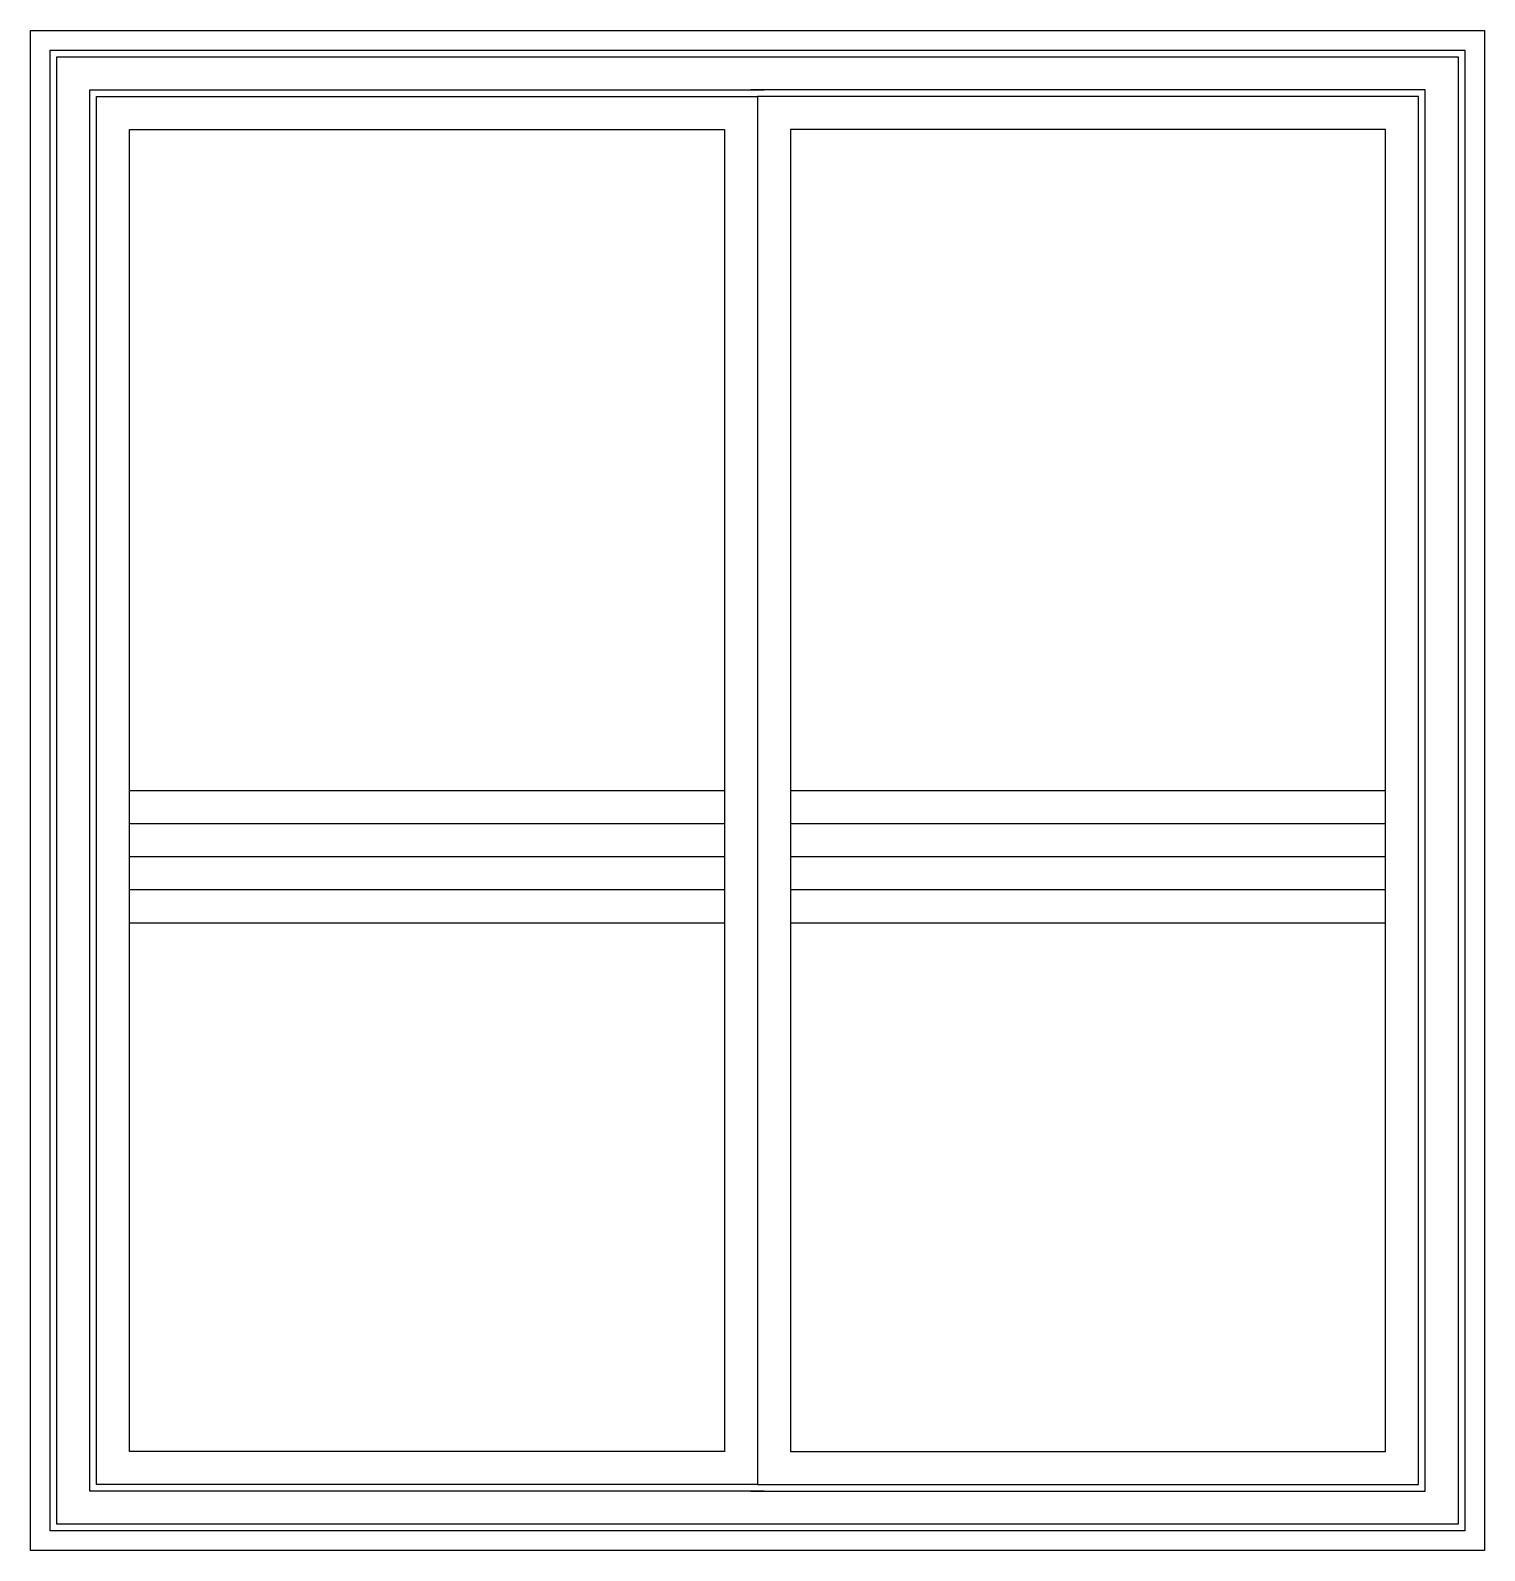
# Model space of a CAD drawing. Header units: millimetres. Extents: x 272.34 to 274.54, y 151.58 to 153.88.
import ezdxf

# ---------------------------------------------------------------- set-up
doc = ezdxf.new("R2010")
doc.units = ezdxf.units.MM

msp = doc.modelspace()

# ---------------------------------------------------------------- linework, layer by layer
for p, q in [((272.4307, 151.6696), (272.4307, 153.7896)), ((272.4307, 153.7896), (273.4509, 153.7896)), ((274.4507, 153.7896), (273.4309, 153.7896)), ((274.4507, 151.6696), (274.4507, 153.7896)), ((272.4907, 152.7296), (273.3909, 152.7296)), ((273.4909, 152.7296), (274.3911, 152.7296)), ((272.4907, 152.6796), (273.3909, 152.6796)), ((273.4909, 152.6796), (274.3911, 152.6796)), ((272.4907, 152.6296), (273.3909, 152.6296)), ((273.4909, 152.6296), (274.3911, 152.6296)), ((272.4907, 152.5796), (273.3909, 152.5796)), ((273.4909, 152.5796), (274.3911, 152.5796)), ((272.4907, 152.5296), (273.3909, 152.5296)), ((273.4909, 152.5296), (274.3911, 152.5296)), ((273.4509, 151.6696), (272.4307, 151.6696)), ((273.4309, 151.6696), (274.4507, 151.6696))]:
    msp.add_line(p, q)
for points in [[(272.3407, 153.8796), (274.5407, 153.8796), (274.5407, 151.5796), (272.3407, 151.5796)], [(272.3707, 153.8496), (274.5107, 153.8496), (274.5107, 151.6096), (272.3707, 151.6096)], [(272.3807, 153.8396), (274.5007, 153.8396), (274.5007, 151.6196), (272.3807, 151.6196)], [(272.4407, 153.7796), (273.4409, 153.7796), (273.4409, 151.6796), (272.4407, 151.6796)], [(274.4407, 153.7796), (273.4409, 153.7796), (273.4409, 151.6796), (274.4407, 151.6796)], [(272.4907, 153.7296), (273.3909, 153.7296), (273.3909, 151.7296), (272.4907, 151.7296)], [(274.3907, 153.7296), (273.4909, 153.7296), (273.4909, 151.7296), (274.3907, 151.7296)]]:
    msp.add_lwpolyline(points, close=True)

doc.saveas('drawing.dxf')
